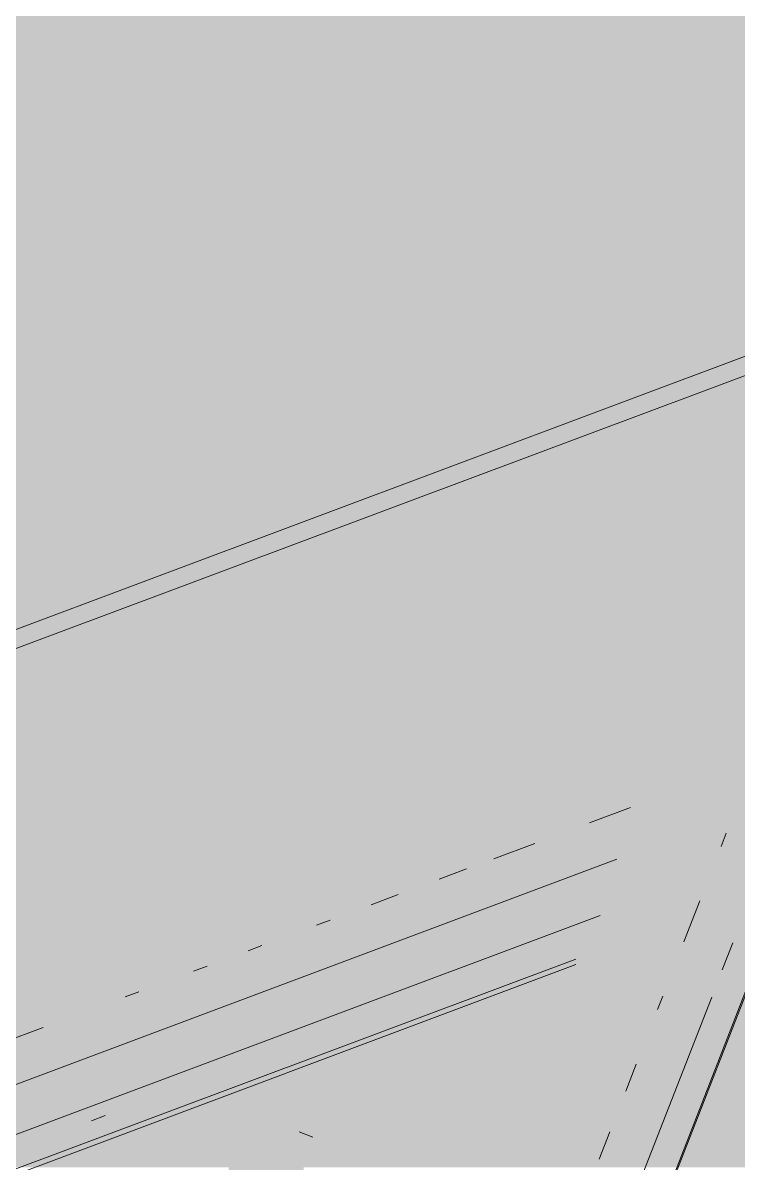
# Paper-space layout '03 3D Building and Roof' of a CAD drawing. Header units: millimetres. Extents: x 5 to 415, y 5 to 292.
# Drawn here: x 65.6 to 68.86, y 77.22 to 82.42 of the extents above; entities that cross this region are included whole.
import ezdxf

# ---------------------------------------------------------------- set-up
doc = ezdxf.new("R2010")
doc.units = ezdxf.units.MM
doc.layers.add('EXISTING', color=7, linetype='Continuous')
doc.layers.add('IMAGES', color=7, linetype='Continuous')

# ---------------------------------------------------------------- blocks, each defined once
blk = doc.blocks.new('SHEET_03')
at = {"layer": 'EXISTING', "color": 250, "lineweight": 9}
for p, q in [((63.2588, 78.7918), (69.2406, 81.0326)), ((63.3211, 78.7277), (69.2406, 80.9452)), ((68.1814, 78.7717), (68.3683, 78.8418)), ((69.1682, 78.7109), (66.1724, 71.0205)), ((68.7815, 78.6637), (68.8056, 78.7257)), ((67.7453, 78.6084), (67.9322, 78.6784)), ((56.4063, 74.148), (68.3064, 78.6059)), ((66.1781, 71.0176), (69.1255, 78.5839)), ((67.4961, 78.515), (67.6207, 78.5617)), ((67.1845, 78.3983), (67.3092, 78.445)), ((68.6124, 78.2296), (68.6848, 78.4156)), ((68.2295, 78.3486), (56.454, 73.9375)), ((66.9353, 78.305), (66.9976, 78.3283)), ((66.6238, 78.1883), (66.6861, 78.2116)), ((68.7873, 78.101), (68.8356, 78.225)), ((56.4063, 73.7627), (68.1195, 78.1505)), ((56.2813, 73.6904), (68.1191, 78.1249)), ((66.3746, 78.0949), (66.4369, 78.1182)), ((66.0631, 77.9782), (66.1254, 78.0015)), ((68.4916, 77.9195), (68.5157, 77.9815)), ((68.2558, 76.7365), (68.739, 77.9769)), ((65.5023, 77.7681), (65.6892, 77.8382)), ((68.3466, 77.5474), (68.3949, 77.6714)), ((65.9086, 77.4126), (65.9709, 77.436)), ((66.9189, 77.3378), (66.8567, 77.3611)), ((68.2258, 77.2373), (68.2741, 77.3613))]:
    blk.add_line(p, q, dxfattribs=at)
at = {"layer": 'IMAGES', "color": 7}
for points in [[(61.0511, 82.3429), (68.7624, 82.3429), (61.0511, 82.5143), (68.7624, 82.5143)], [(68.7624, 82.3429), (69.1051, 82.3429), (68.7624, 82.5143), (69.1051, 82.5143)], [(60.537, 82.1714), (69.4479, 82.1714), (60.537, 82.3429), (69.4479, 82.3429)], [(60.1943, 82), (68.9338, 82), (60.1943, 82.1714), (68.9338, 82.1714)], [(59.6802, 81.8286), (68.7624, 81.8286), (59.6802, 82), (68.7624, 82)], [(68.7624, 81.8286), (68.9338, 81.8286), (68.7624, 82), (68.9338, 82)], [(59.3375, 81.6571), (68.2483, 81.6571), (59.3375, 81.8286), (68.2483, 81.8286)], [(68.2483, 81.6571), (68.7624, 81.6571), (68.2483, 81.8286), (68.7624, 81.8286)], [(68.7624, 81.6571), (68.9338, 81.6571), (68.7624, 81.8286), (68.9338, 81.8286)], [(58.8234, 81.4857), (67.7342, 81.4857), (58.8234, 81.6571), (67.7342, 81.6571)], [(67.7342, 81.4857), (67.9056, 81.4857), (67.7342, 81.6571), (67.9056, 81.6571)], [(67.9056, 81.4857), (68.2483, 81.4857), (67.9056, 81.6571), (68.2483, 81.6571)], [(68.2483, 81.4857), (68.4197, 81.4857), (68.2483, 81.6571), (68.4197, 81.6571)], [(68.4197, 81.4857), (68.5911, 81.4857), (68.4197, 81.6571), (68.5911, 81.6571)], [(68.5911, 81.4857), (68.7624, 81.4857), (68.5911, 81.6571), (68.7624, 81.6571)], [(68.7624, 81.4857), (68.9338, 81.4857), (68.7624, 81.6571), (68.9338, 81.6571)], [(58.1379, 81.3143), (67.2202, 81.3143), (58.1379, 81.4857), (67.2202, 81.4857)], [(67.2202, 81.3143), (67.3915, 81.3143), (67.2202, 81.4857), (67.3915, 81.4857)], [(67.3915, 81.3143), (67.7342, 81.3143), (67.3915, 81.4857), (67.7342, 81.4857)], [(67.7342, 81.3143), (67.9056, 81.3143), (67.7342, 81.4857), (67.9056, 81.4857)], [(67.9056, 81.3143), (68.2483, 81.3143), (67.9056, 81.4857), (68.2483, 81.4857)], [(68.2483, 81.3143), (68.4197, 81.3143), (68.2483, 81.4857), (68.4197, 81.4857)], [(68.4197, 81.3143), (68.5911, 81.3143), (68.4197, 81.4857), (68.5911, 81.4857)], [(68.5911, 81.3143), (68.7624, 81.3143), (68.5911, 81.4857), (68.7624, 81.4857)], [(68.7624, 81.3143), (69.4479, 81.3143), (68.7624, 81.4857), (69.4479, 81.4857)], [(57.9665, 81.1429), (66.7061, 81.1429), (57.9665, 81.3143), (66.7061, 81.3143)], [(66.7061, 81.1429), (66.8774, 81.1429), (66.7061, 81.3143), (66.8774, 81.3143)], [(66.8774, 81.1429), (67.2202, 81.1429), (66.8774, 81.3143), (67.2202, 81.3143)], [(67.2202, 81.1429), (67.3915, 81.1429), (67.2202, 81.3143), (67.3915, 81.3143)], [(67.3915, 81.1429), (67.7342, 81.1429), (67.3915, 81.3143), (67.7342, 81.3143)], [(67.7342, 81.1429), (67.9056, 81.1429), (67.7342, 81.3143), (67.9056, 81.3143)], [(67.9056, 81.1429), (68.077, 81.1429), (67.9056, 81.3143), (68.077, 81.3143)], [(68.077, 81.1429), (68.2483, 81.1429), (68.077, 81.3143), (68.2483, 81.3143)], [(68.2483, 81.1429), (69.1051, 81.1429), (68.2483, 81.3143), (69.1051, 81.3143)], [(57.6238, 80.9714), (66.5347, 80.9714), (57.6238, 81.1429), (66.5347, 81.1429)], [(66.5347, 80.9714), (66.7061, 80.9714), (66.5347, 81.1429), (66.7061, 81.1429)], [(66.7061, 80.9714), (66.8774, 80.9714), (66.7061, 81.1429), (66.8774, 81.1429)], [(66.8774, 80.9714), (67.2202, 80.9714), (66.8774, 81.1429), (67.2202, 81.1429)], [(67.2202, 80.9714), (67.3915, 80.9714), (67.2202, 81.1429), (67.3915, 81.1429)], [(67.3915, 80.9714), (67.5629, 80.9714), (67.3915, 81.1429), (67.5629, 81.1429)], [(67.5629, 80.9714), (67.7342, 80.9714), (67.5629, 81.1429), (67.7342, 81.1429)], [(67.7342, 80.9714), (67.9056, 80.9714), (67.7342, 81.1429), (67.9056, 81.1429)], [(67.9056, 80.9714), (68.5911, 80.9714), (67.9056, 81.1429), (68.5911, 81.1429)], [(68.5911, 80.9714), (68.7624, 80.9714), (68.5911, 81.1429), (68.7624, 81.1429)], [(68.7624, 80.9714), (68.9338, 80.9714), (68.7624, 81.1429), (68.9338, 81.1429)], [(58.1379, 80.8), (65.8492, 80.8), (58.1379, 80.9714), (65.8492, 80.9714)], [(65.8492, 80.8), (66.0206, 80.8), (65.8492, 80.9714), (66.0206, 80.9714)], [(66.0206, 80.8), (66.192, 80.8), (66.0206, 80.9714), (66.192, 80.9714)], [(66.192, 80.8), (66.3633, 80.8), (66.192, 80.9714), (66.3633, 80.9714)], [(66.3633, 80.8), (66.5347, 80.8), (66.3633, 80.9714), (66.5347, 80.9714)], [(66.5347, 80.8), (66.7061, 80.8), (66.5347, 80.9714), (66.7061, 80.9714)], [(66.7061, 80.8), (66.8774, 80.8), (66.7061, 80.9714), (66.8774, 80.9714)], [(66.8774, 80.8), (67.0488, 80.8), (66.8774, 80.9714), (67.0488, 80.9714)], [(67.0488, 80.8), (67.3915, 80.8), (67.0488, 80.9714), (67.3915, 80.9714)], [(67.3915, 80.8), (68.077, 80.8), (67.3915, 80.9714), (68.077, 80.9714)], [(68.077, 80.8), (68.5911, 80.8), (68.077, 80.9714), (68.5911, 80.9714)], [(68.5911, 80.8), (68.7624, 80.8), (68.5911, 80.9714), (68.7624, 80.9714)], [(68.7624, 80.8), (68.9338, 80.8), (68.7624, 80.9714), (68.9338, 80.9714)], [(65.3352, 80.6286), (65.6779, 80.6286), (65.3352, 80.8), (65.6779, 80.8)], [(65.6779, 80.6286), (65.8492, 80.6286), (65.6779, 80.8), (65.8492, 80.8)], [(65.8492, 80.6286), (66.0206, 80.6286), (65.8492, 80.8), (66.0206, 80.8)], [(66.0206, 80.6286), (66.192, 80.6286), (66.0206, 80.8), (66.192, 80.8)], [(66.192, 80.6286), (66.5347, 80.6286), (66.192, 80.8), (66.5347, 80.8)], [(66.5347, 80.6286), (66.7061, 80.6286), (66.5347, 80.8), (66.7061, 80.8)], [(66.7061, 80.6286), (66.8774, 80.6286), (66.7061, 80.8), (66.8774, 80.8)], [(66.8774, 80.6286), (67.7342, 80.6286), (66.8774, 80.8), (67.7342, 80.8)], [(67.7342, 80.6286), (67.9056, 80.6286), (67.7342, 80.8), (67.9056, 80.8)], [(67.9056, 80.6286), (68.077, 80.6286), (67.9056, 80.8), (68.077, 80.8)], [(68.077, 80.6286), (68.2483, 80.6286), (68.077, 80.8), (68.2483, 80.8)], [(68.2483, 80.6286), (68.4197, 80.6286), (68.2483, 80.8), (68.4197, 80.8)], [(68.4197, 80.6286), (68.9338, 80.6286), (68.4197, 80.8), (68.9338, 80.8)], [(65.3352, 80.4571), (65.6779, 80.4571), (65.3352, 80.6286), (65.6779, 80.6286)], [(65.6779, 80.4571), (65.8492, 80.4571), (65.6779, 80.6286), (65.8492, 80.6286)], [(65.8492, 80.4571), (66.0206, 80.4571), (65.8492, 80.6286), (66.0206, 80.6286)], [(66.0206, 80.4571), (66.192, 80.4571), (66.0206, 80.6286), (66.192, 80.6286)], [(66.192, 80.4571), (66.5347, 80.4571), (66.192, 80.6286), (66.5347, 80.6286)], [(66.5347, 80.4571), (67.2202, 80.4571), (66.5347, 80.6286), (67.2202, 80.6286)], [(67.2202, 80.4571), (67.3915, 80.4571), (67.2202, 80.6286), (67.3915, 80.6286)], [(67.3915, 80.4571), (67.5629, 80.4571), (67.3915, 80.6286), (67.5629, 80.6286)], [(67.5629, 80.4571), (67.7342, 80.4571), (67.5629, 80.6286), (67.7342, 80.6286)], [(67.7342, 80.4571), (67.9056, 80.4571), (67.7342, 80.6286), (67.9056, 80.6286)], [(67.9056, 80.2857), (68.077, 80.2857), (67.9056, 80.6286), (68.077, 80.6286)], [(68.077, 80.4571), (68.2483, 80.4571), (68.077, 80.6286), (68.2483, 80.6286)], [(68.2483, 80.4571), (68.4197, 80.4571), (68.2483, 80.6286), (68.4197, 80.6286)], [(68.4197, 80.4571), (68.5911, 80.4571), (68.4197, 80.6286), (68.5911, 80.6286)], [(68.5911, 80.4571), (68.7624, 80.4571), (68.5911, 80.6286), (68.7624, 80.6286)], [(68.7624, 80.4571), (69.1051, 80.4571), (68.7624, 80.6286), (69.1051, 80.6286)], [(65.5065, 80.2857), (65.6779, 80.2857), (65.5065, 80.4571), (65.6779, 80.4571)], [(65.6779, 80.2857), (66.0206, 80.2857), (65.6779, 80.4571), (66.0206, 80.4571)], [(66.0206, 80.2857), (66.7061, 80.2857), (66.0206, 80.4571), (66.7061, 80.4571)], [(66.7061, 80.2857), (67.0488, 80.2857), (66.7061, 80.4571), (67.0488, 80.4571)], [(67.0488, 80.2857), (67.2202, 80.2857), (67.0488, 80.4571), (67.2202, 80.4571)], [(67.2202, 80.2857), (67.3915, 80.2857), (67.2202, 80.4571), (67.3915, 80.4571)], [(67.3915, 80.2857), (67.5629, 80.2857), (67.3915, 80.4571), (67.5629, 80.4571)], [(67.5629, 80.1143), (67.7342, 80.1143), (67.5629, 80.4571), (67.7342, 80.4571)], [(67.7342, 80.2857), (67.9056, 80.2857), (67.7342, 80.4571), (67.9056, 80.4571)], [(68.077, 80.2857), (68.2483, 80.2857), (68.077, 80.4571), (68.2483, 80.4571)], [(68.2483, 80.2857), (68.4197, 80.2857), (68.2483, 80.4571), (68.4197, 80.4571)], [(68.4197, 80.2857), (68.5911, 80.2857), (68.4197, 80.4571), (68.5911, 80.4571)], [(68.5911, 80.2857), (68.7624, 80.2857), (68.5911, 80.4571), (68.7624, 80.4571)], [(68.7624, 80.1143), (68.9338, 80.1143), (68.7624, 80.4571), (68.9338, 80.4571)], [(65.5065, 80.1143), (66.3633, 80.1143), (65.5065, 80.2857), (66.3633, 80.2857)], [(66.3633, 80.1143), (66.7061, 80.1143), (66.3633, 80.2857), (66.7061, 80.2857)], [(66.7061, 80.1143), (66.8774, 80.1143), (66.7061, 80.2857), (66.8774, 80.2857)], [(66.8774, 80.1143), (67.0488, 80.1143), (66.8774, 80.2857), (67.0488, 80.2857)], [(67.0488, 80.1143), (67.5629, 80.1143), (67.0488, 80.2857), (67.5629, 80.2857)], [(67.7342, 80.1143), (67.9056, 80.1143), (67.7342, 80.2857), (67.9056, 80.2857)], [(67.9056, 80.1143), (68.2483, 80.1143), (67.9056, 80.2857), (68.2483, 80.2857)], [(68.2483, 80.1143), (68.7624, 80.1143), (68.2483, 80.2857), (68.7624, 80.2857)], [(65.1638, 79.9429), (65.8492, 79.9429), (65.1638, 80.1143), (65.8492, 80.1143)], [(65.8492, 79.9429), (66.192, 79.9429), (65.8492, 80.1143), (66.192, 80.1143)], [(66.192, 79.9429), (66.3633, 79.9429), (66.192, 80.1143), (66.3633, 80.1143)], [(66.3633, 79.9429), (66.5347, 79.9429), (66.3633, 80.1143), (66.5347, 80.1143)], [(66.5347, 79.7714), (66.7061, 79.7714), (66.5347, 80.1143), (66.7061, 80.1143)], [(66.7061, 79.9429), (66.8774, 79.9429), (66.7061, 80.1143), (66.8774, 80.1143)], [(66.8774, 79.9429), (67.0488, 79.9429), (66.8774, 80.1143), (67.0488, 80.1143)], [(67.0488, 79.9429), (67.2202, 79.9429), (67.0488, 80.1143), (67.2202, 80.1143)], [(67.2202, 79.9429), (67.3915, 79.9429), (67.2202, 80.1143), (67.3915, 80.1143)], [(67.3915, 79.9429), (67.9056, 79.9429), (67.3915, 80.1143), (67.9056, 80.1143)], [(67.9056, 79.9429), (68.9338, 79.9429), (67.9056, 80.1143), (68.9338, 80.1143)], [(65.3352, 79.7714), (65.6779, 79.7714), (65.3352, 79.9429), (65.6779, 79.9429)], [(65.6779, 79.7714), (65.8492, 79.7714), (65.6779, 79.9429), (65.8492, 79.9429)], [(65.8492, 79.7714), (66.0206, 79.7714), (65.8492, 79.9429), (66.0206, 79.9429)], [(66.0206, 79.7714), (66.192, 79.7714), (66.0206, 79.9429), (66.192, 79.9429)], [(66.192, 79.7714), (66.5347, 79.7714), (66.192, 79.9429), (66.5347, 79.9429)], [(66.7061, 79.7714), (67.0488, 79.7714), (66.7061, 79.9429), (67.0488, 79.9429)], [(67.0488, 79.7714), (67.3915, 79.7714), (67.0488, 79.9429), (67.3915, 79.9429)], [(67.3915, 79.7714), (68.7624, 79.7714), (67.3915, 79.9429), (68.7624, 79.9429)], [(68.7624, 79.6), (68.9338, 79.6), (68.7624, 79.9429), (68.9338, 79.9429)], [(65.5065, 79.6), (65.6779, 79.6), (65.5065, 79.7714), (65.6779, 79.7714)], [(65.6779, 79.4286), (65.8492, 79.4286), (65.6779, 79.7714), (65.8492, 79.7714)], [(65.8492, 79.6), (66.192, 79.6), (65.8492, 79.7714), (66.192, 79.7714)], [(66.192, 79.6), (66.5347, 79.6), (66.192, 79.7714), (66.5347, 79.7714)], [(66.5347, 79.6), (66.8774, 79.6), (66.5347, 79.7714), (66.8774, 79.7714)], [(66.8774, 79.6), (68.5911, 79.6), (66.8774, 79.7714), (68.5911, 79.7714)], [(68.5911, 79.6), (68.7624, 79.6), (68.5911, 79.7714), (68.7624, 79.7714)], [(65.5065, 79.4286), (65.6779, 79.4286), (65.5065, 79.6), (65.6779, 79.6)], [(65.8492, 79.4286), (66.0206, 79.4286), (65.8492, 79.6), (66.0206, 79.6)], [(66.0206, 79.4286), (66.5347, 79.4286), (66.0206, 79.6), (66.5347, 79.6)], [(66.5347, 79.4286), (67.9056, 79.4286), (66.5347, 79.6), (67.9056, 79.6)], [(67.9056, 79.4286), (68.077, 79.4286), (67.9056, 79.6), (68.077, 79.6)], [(68.077, 79.4286), (68.2483, 79.4286), (68.077, 79.6), (68.2483, 79.6)], [(68.2483, 79.4286), (68.5911, 79.4286), (68.2483, 79.6), (68.5911, 79.6)], [(68.5911, 79.4286), (68.7624, 79.4286), (68.5911, 79.6), (68.7624, 79.6)], [(68.7624, 79.4286), (69.1051, 79.4286), (68.7624, 79.6), (69.1051, 79.6)], [(65.3352, 79.2571), (65.6779, 79.2571), (65.3352, 79.4286), (65.6779, 79.4286)], [(65.6779, 79.2571), (66.0206, 79.2571), (65.6779, 79.4286), (66.0206, 79.4286)], [(66.0206, 79.2571), (67.9056, 79.2571), (66.0206, 79.4286), (67.9056, 79.4286)], [(67.9056, 79.0857), (68.077, 79.0857), (67.9056, 79.4286), (68.077, 79.4286)], [(68.077, 79.2571), (68.2483, 79.2571), (68.077, 79.4286), (68.2483, 79.4286)], [(68.2483, 79.2571), (68.4197, 79.2571), (68.2483, 79.4286), (68.4197, 79.4286)], [(68.4197, 79.2571), (68.5911, 79.2571), (68.4197, 79.4286), (68.5911, 79.4286)], [(68.5911, 79.2571), (68.9338, 79.2571), (68.5911, 79.4286), (68.9338, 79.4286)], [(65.1638, 79.0857), (65.6779, 79.0857), (65.1638, 79.2571), (65.6779, 79.2571)], [(65.6779, 79.0857), (67.0488, 79.0857), (65.6779, 79.2571), (67.0488, 79.2571)], [(67.0488, 79.0857), (67.2202, 79.0857), (67.0488, 79.2571), (67.2202, 79.2571)], [(67.2202, 79.0857), (67.3915, 79.0857), (67.2202, 79.2571), (67.3915, 79.2571)], [(67.3915, 79.0857), (67.5629, 79.0857), (67.3915, 79.2571), (67.5629, 79.2571)], [(67.5629, 79.0857), (67.7342, 79.0857), (67.5629, 79.2571), (67.7342, 79.2571)], [(67.7342, 79.0857), (67.9056, 79.0857), (67.7342, 79.2571), (67.9056, 79.2571)], [(68.077, 79.0857), (68.5911, 79.0857), (68.077, 79.2571), (68.5911, 79.2571)], [(68.5911, 79.0857), (68.7624, 79.0857), (68.5911, 79.2571), (68.7624, 79.2571)], [(68.7624, 79.0857), (68.9338, 79.0857), (68.7624, 79.2571), (68.9338, 79.2571)], [(64.9924, 78.9143), (66.7061, 78.9143), (64.9924, 79.0857), (66.7061, 79.0857)], [(66.7061, 78.9143), (66.8774, 78.9143), (66.7061, 79.0857), (66.8774, 79.0857)], [(66.8774, 78.9143), (67.0488, 78.9143), (66.8774, 79.0857), (67.0488, 79.0857)], [(67.0488, 78.9143), (67.2202, 78.9143), (67.0488, 79.0857), (67.2202, 79.0857)], [(67.2202, 78.9143), (67.3915, 78.9143), (67.2202, 79.0857), (67.3915, 79.0857)], [(67.3915, 78.9143), (67.5629, 78.9143), (67.3915, 79.0857), (67.5629, 79.0857)], [(67.5629, 78.9143), (67.7342, 78.9143), (67.5629, 79.0857), (67.7342, 79.0857)], [(67.7342, 78.9143), (68.2483, 78.9143), (67.7342, 79.0857), (68.2483, 79.0857)], [(68.2483, 78.9143), (68.4197, 78.9143), (68.2483, 79.0857), (68.4197, 79.0857)], [(68.4197, 78.9143), (68.5911, 78.9143), (68.4197, 79.0857), (68.5911, 79.0857)], [(68.5911, 78.9143), (68.7624, 78.9143), (68.5911, 79.0857), (68.7624, 79.0857)], [(68.7624, 78.9143), (68.9338, 78.9143), (68.7624, 79.0857), (68.9338, 79.0857)], [(64.4783, 78.7429), (66.3633, 78.7429), (64.4783, 78.9143), (66.3633, 78.9143)], [(66.3633, 78.7429), (66.8774, 78.7429), (66.3633, 78.9143), (66.8774, 78.9143)], [(66.8774, 78.7429), (67.0488, 78.7429), (66.8774, 78.9143), (67.0488, 78.9143)], [(67.0488, 78.7429), (67.2202, 78.7429), (67.0488, 78.9143), (67.2202, 78.9143)], [(67.2202, 78.7429), (67.3915, 78.7429), (67.2202, 78.9143), (67.3915, 78.9143)], [(67.3915, 78.7429), (67.5629, 78.7429), (67.3915, 78.9143), (67.5629, 78.9143)], [(67.5629, 78.7429), (67.9056, 78.7429), (67.5629, 78.9143), (67.9056, 78.9143)], [(67.9056, 78.7429), (68.077, 78.7429), (67.9056, 78.9143), (68.077, 78.9143)], [(68.077, 78.7429), (68.2483, 78.7429), (68.077, 78.9143), (68.2483, 78.9143)], [(68.2483, 78.5714), (68.4197, 78.5714), (68.2483, 78.9143), (68.4197, 78.9143)], [(68.4197, 78.5714), (68.5911, 78.5714), (68.4197, 78.9143), (68.5911, 78.9143)], [(68.5911, 78.7429), (68.7624, 78.7429), (68.5911, 78.9143), (68.7624, 78.9143)], [(68.7624, 78.7429), (68.9338, 78.7429), (68.7624, 78.9143), (68.9338, 78.9143)], [(64.1356, 78.5714), (65.6779, 78.5714), (64.1356, 78.7429), (65.6779, 78.7429)], [(65.6779, 78.5714), (65.8492, 78.5714), (65.6779, 78.7429), (65.8492, 78.7429)], [(65.8492, 78.5714), (66.192, 78.5714), (65.8492, 78.7429), (66.192, 78.7429)], [(66.192, 78.5714), (66.3633, 78.5714), (66.192, 78.7429), (66.3633, 78.7429)], [(66.3633, 78.5714), (66.5347, 78.5714), (66.3633, 78.7429), (66.5347, 78.7429)], [(66.5347, 78.5714), (67.2202, 78.5714), (66.5347, 78.7429), (67.2202, 78.7429)], [(67.2202, 78.5714), (67.3915, 78.5714), (67.2202, 78.7429), (67.3915, 78.7429)], [(67.3915, 78.5714), (67.5629, 78.5714), (67.3915, 78.7429), (67.5629, 78.7429)], [(67.5629, 78.5714), (67.7342, 78.5714), (67.5629, 78.7429), (67.7342, 78.7429)], [(67.7342, 78.5714), (67.9056, 78.5714), (67.7342, 78.7429), (67.9056, 78.7429)], [(67.9056, 78.5714), (68.2483, 78.5714), (67.9056, 78.7429), (68.2483, 78.7429)], [(68.5911, 78.5714), (68.7624, 78.5714), (68.5911, 78.7429), (68.7624, 78.7429)], [(68.7624, 78.5714), (69.2765, 78.5714), (68.7624, 78.7429), (69.2765, 78.7429)], [(65.5065, 78.4), (65.6779, 78.4), (65.5065, 78.5714), (65.6779, 78.5714)], [(65.6779, 78.2286), (65.8492, 78.2286), (65.6779, 78.5714), (65.8492, 78.5714)], [(65.8492, 78.4), (66.0206, 78.4), (65.8492, 78.5714), (66.0206, 78.5714)], [(66.0206, 78.4), (66.192, 78.4), (66.0206, 78.5714), (66.192, 78.5714)], [(66.192, 78.0571), (66.3633, 78.0571), (66.192, 78.5714), (66.3633, 78.5714)], [(66.3633, 78.4), (66.5347, 78.4), (66.3633, 78.5714), (66.5347, 78.5714)], [(66.5347, 78.4), (66.7061, 78.4), (66.5347, 78.5714), (66.7061, 78.5714)], [(66.7061, 78.4), (66.8774, 78.4), (66.7061, 78.5714), (66.8774, 78.5714)], [(66.8774, 78.4), (67.0488, 78.4), (66.8774, 78.5714), (67.0488, 78.5714)], [(67.0488, 78.4), (67.3915, 78.4), (67.0488, 78.5714), (67.3915, 78.5714)], [(67.3915, 78.4), (67.5629, 78.4), (67.3915, 78.5714), (67.5629, 78.5714)], [(67.5629, 78.2286), (68.077, 78.2286), (67.5629, 78.5714), (68.077, 78.5714)], [(68.077, 78.4), (68.4197, 78.4), (68.077, 78.5714), (68.4197, 78.5714)], [(68.4197, 78.4), (68.7624, 78.4), (68.4197, 78.5714), (68.7624, 78.5714)], [(68.7624, 78.4), (68.9338, 78.4), (68.7624, 78.5714), (68.9338, 78.5714)], [(65.3352, 78.2286), (65.6779, 78.2286), (65.3352, 78.4), (65.6779, 78.4)], [(65.8492, 78.2286), (66.0206, 78.2286), (65.8492, 78.4), (66.0206, 78.4)], [(66.0206, 78.2286), (66.192, 78.2286), (66.0206, 78.4), (66.192, 78.4)], [(66.3633, 78.2286), (66.5347, 78.2286), (66.3633, 78.4), (66.5347, 78.4)], [(66.5347, 78.2286), (66.7061, 78.2286), (66.5347, 78.4), (66.7061, 78.4)], [(66.7061, 78.2286), (66.8774, 78.2286), (66.7061, 78.4), (66.8774, 78.4)], [(66.8774, 78.2286), (67.0488, 78.2286), (66.8774, 78.4), (67.0488, 78.4)], [(67.0488, 78.2286), (67.2202, 78.2286), (67.0488, 78.4), (67.2202, 78.4)], [(67.2202, 78.2286), (67.3915, 78.2286), (67.2202, 78.4), (67.3915, 78.4)], [(67.3915, 78.2286), (67.5629, 78.2286), (67.3915, 78.4), (67.5629, 78.4)], [(68.077, 78.0571), (68.2483, 78.0571), (68.077, 78.4), (68.2483, 78.4)], [(68.2483, 78.2286), (68.4197, 78.2286), (68.2483, 78.4), (68.4197, 78.4)], [(68.4197, 78.2286), (68.5911, 78.2286), (68.4197, 78.4), (68.5911, 78.4)], [(68.5911, 77.8857), (68.9338, 77.8857), (68.5911, 78.4), (68.9338, 78.4)], [(65.1638, 78.0571), (65.6779, 78.0571), (65.1638, 78.2286), (65.6779, 78.2286)], [(65.6779, 78.0571), (65.8492, 78.0571), (65.6779, 78.2286), (65.8492, 78.2286)], [(65.8492, 78.0571), (66.0206, 78.0571), (65.8492, 78.2286), (66.0206, 78.2286)], [(66.0206, 78.0571), (66.192, 78.0571), (66.0206, 78.2286), (66.192, 78.2286)], [(66.3633, 78.0571), (66.5347, 78.0571), (66.3633, 78.2286), (66.5347, 78.2286)], [(66.5347, 78.0571), (66.7061, 78.0571), (66.5347, 78.2286), (66.7061, 78.2286)], [(66.7061, 78.0571), (66.8774, 78.0571), (66.7061, 78.2286), (66.8774, 78.2286)], [(66.8774, 78.0571), (67.3915, 78.0571), (66.8774, 78.2286), (67.3915, 78.2286)], [(67.3915, 78.0571), (67.7342, 78.0571), (67.3915, 78.2286), (67.7342, 78.2286)], [(67.7342, 78.0571), (68.077, 78.0571), (67.7342, 78.2286), (68.077, 78.2286)], [(68.2483, 78.0571), (68.4197, 78.0571), (68.2483, 78.2286), (68.4197, 78.2286)], [(68.4197, 78.0571), (68.5911, 78.0571), (68.4197, 78.2286), (68.5911, 78.2286)], [(65.5065, 77.8857), (65.8492, 77.8857), (65.5065, 78.0571), (65.8492, 78.0571)], [(65.8492, 77.8857), (66.0206, 77.8857), (65.8492, 78.0571), (66.0206, 78.0571)], [(66.0206, 77.8857), (66.3633, 77.8857), (66.0206, 78.0571), (66.3633, 78.0571)], [(66.3633, 77.8857), (66.5347, 77.8857), (66.3633, 78.0571), (66.5347, 78.0571)], [(66.5347, 77.7143), (67.0488, 77.7143), (66.5347, 78.0571), (67.0488, 78.0571)], [(67.0488, 77.8857), (67.2202, 77.8857), (67.0488, 78.0571), (67.2202, 78.0571)], [(67.2202, 77.8857), (67.5629, 77.8857), (67.2202, 78.0571), (67.5629, 78.0571)], [(67.5629, 77.8857), (68.077, 77.8857), (67.5629, 78.0571), (68.077, 78.0571)], [(68.077, 77.8857), (68.2483, 77.8857), (68.077, 78.0571), (68.2483, 78.0571)], [(68.2483, 77.8857), (68.4197, 77.8857), (68.2483, 78.0571), (68.4197, 78.0571)], [(68.4197, 77.8857), (68.5911, 77.8857), (68.4197, 78.0571), (68.5911, 78.0571)], [(65.5065, 77.7143), (66.5347, 77.7143), (65.5065, 77.8857), (66.5347, 77.8857)], [(67.0488, 77.7143), (67.3915, 77.7143), (67.0488, 77.8857), (67.3915, 77.8857)], [(67.3915, 77.7143), (67.7342, 77.7143), (67.3915, 77.8857), (67.7342, 77.8857)], [(67.7342, 77.7143), (67.9056, 77.7143), (67.7342, 77.8857), (67.9056, 77.8857)], [(67.9056, 77.7143), (68.077, 77.7143), (67.9056, 77.8857), (68.077, 77.8857)], [(68.077, 77.7143), (68.2483, 77.7143), (68.077, 77.8857), (68.2483, 77.8857)], [(68.2483, 77.7143), (68.5911, 77.7143), (68.2483, 77.8857), (68.5911, 77.8857)], [(68.5911, 77.7143), (68.7624, 77.7143), (68.5911, 77.8857), (68.7624, 77.8857)], [(68.7624, 77.7143), (69.1051, 77.7143), (68.7624, 77.8857), (69.1051, 77.8857)], [(65.5065, 77.3714), (65.8492, 77.3714), (65.5065, 77.7143), (65.8492, 77.7143)], [(65.8492, 77.3714), (66.0206, 77.3714), (65.8492, 77.7143), (66.0206, 77.7143)], [(66.0206, 77.5429), (66.3633, 77.5429), (66.0206, 77.7143), (66.3633, 77.7143)], [(66.3633, 77.5429), (66.7061, 77.5429), (66.3633, 77.7143), (66.7061, 77.7143)], [(66.7061, 77.5429), (66.8774, 77.5429), (66.7061, 77.7143), (66.8774, 77.7143)], [(66.8774, 77.5429), (67.0488, 77.5429), (66.8774, 77.7143), (67.0488, 77.7143)], [(67.0488, 77.5429), (67.2202, 77.5429), (67.0488, 77.7143), (67.2202, 77.7143)], [(67.2202, 77.3714), (67.3915, 77.3714), (67.2202, 77.7143), (67.3915, 77.7143)], [(67.3915, 77.3714), (67.5629, 77.3714), (67.3915, 77.7143), (67.5629, 77.7143)], [(67.5629, 77.3714), (67.7342, 77.3714), (67.5629, 77.7143), (67.7342, 77.7143)], [(67.7342, 77.5429), (67.9056, 77.5429), (67.7342, 77.7143), (67.9056, 77.7143)], [(67.9056, 77.5429), (68.077, 77.5429), (67.9056, 77.7143), (68.077, 77.7143)], [(68.077, 77.5429), (68.2483, 77.5429), (68.077, 77.7143), (68.2483, 77.7143)], [(68.2483, 77.3714), (68.4197, 77.3714), (68.2483, 77.7143), (68.4197, 77.7143)], [(68.4197, 77.5429), (68.5911, 77.5429), (68.4197, 77.7143), (68.5911, 77.7143)], [(68.5911, 77.3714), (68.7624, 77.3714), (68.5911, 77.7143), (68.7624, 77.7143)], [(68.7624, 77.3714), (68.9338, 77.3714), (68.7624, 77.7143), (68.9338, 77.7143)], [(66.0206, 77.3714), (66.8774, 77.3714), (66.0206, 77.5429), (66.8774, 77.5429)], [(66.8774, 77.3714), (67.0488, 77.3714), (66.8774, 77.5429), (67.0488, 77.5429)], [(67.0488, 77.3714), (67.2202, 77.3714), (67.0488, 77.5429), (67.2202, 77.5429)], [(67.7342, 77.3714), (67.9056, 77.3714), (67.7342, 77.5429), (67.9056, 77.5429)], [(67.9056, 77.3714), (68.077, 77.3714), (67.9056, 77.5429), (68.077, 77.5429)], [(68.077, 77.3714), (68.2483, 77.3714), (68.077, 77.5429), (68.2483, 77.5429)], [(68.4197, 77.3714), (68.5911, 77.3714), (68.4197, 77.5429), (68.5911, 77.5429)], [(65.5065, 77.2), (65.8492, 77.2), (65.5065, 77.3714), (65.8492, 77.3714)], [(65.8492, 77.2), (66.0206, 77.2), (65.8492, 77.3714), (66.0206, 77.3714)], [(66.0206, 77.2), (66.192, 77.2), (66.0206, 77.3714), (66.192, 77.3714)], [(66.192, 77.2), (66.3633, 77.2), (66.192, 77.3714), (66.3633, 77.3714)], [(66.3633, 77.2), (66.5347, 77.2), (66.3633, 77.3714), (66.5347, 77.3714)], [(66.5347, 77.0286), (66.8774, 77.0286), (66.5347, 77.3714), (66.8774, 77.3714)], [(66.8774, 77.2), (67.0488, 77.2), (66.8774, 77.3714), (67.0488, 77.3714)], [(67.0488, 77.2), (67.2202, 77.2), (67.0488, 77.3714), (67.2202, 77.3714)], [(67.2202, 77.2), (67.3915, 77.2), (67.2202, 77.3714), (67.3915, 77.3714)], [(67.3915, 77.2), (67.7342, 77.2), (67.3915, 77.3714), (67.7342, 77.3714)], [(67.7342, 77.2), (67.9056, 77.2), (67.7342, 77.3714), (67.9056, 77.3714)], [(67.9056, 77.2), (68.077, 77.2), (67.9056, 77.3714), (68.077, 77.3714)], [(68.077, 77.2), (68.2483, 77.2), (68.077, 77.3714), (68.2483, 77.3714)], [(68.2483, 77.2), (68.5911, 77.2), (68.2483, 77.3714), (68.5911, 77.3714)], [(68.5911, 77.2), (68.9338, 77.2), (68.5911, 77.3714), (68.9338, 77.3714)]]:
    blk.add_solid(points, dxfattribs=at)

psp = doc.layouts.new('03 3D Building and Roof')

# ---------------------------------------------------------------- block references
psp.add_blockref('SHEET_03', (0, 0))

doc.saveas('drawing.dxf')
